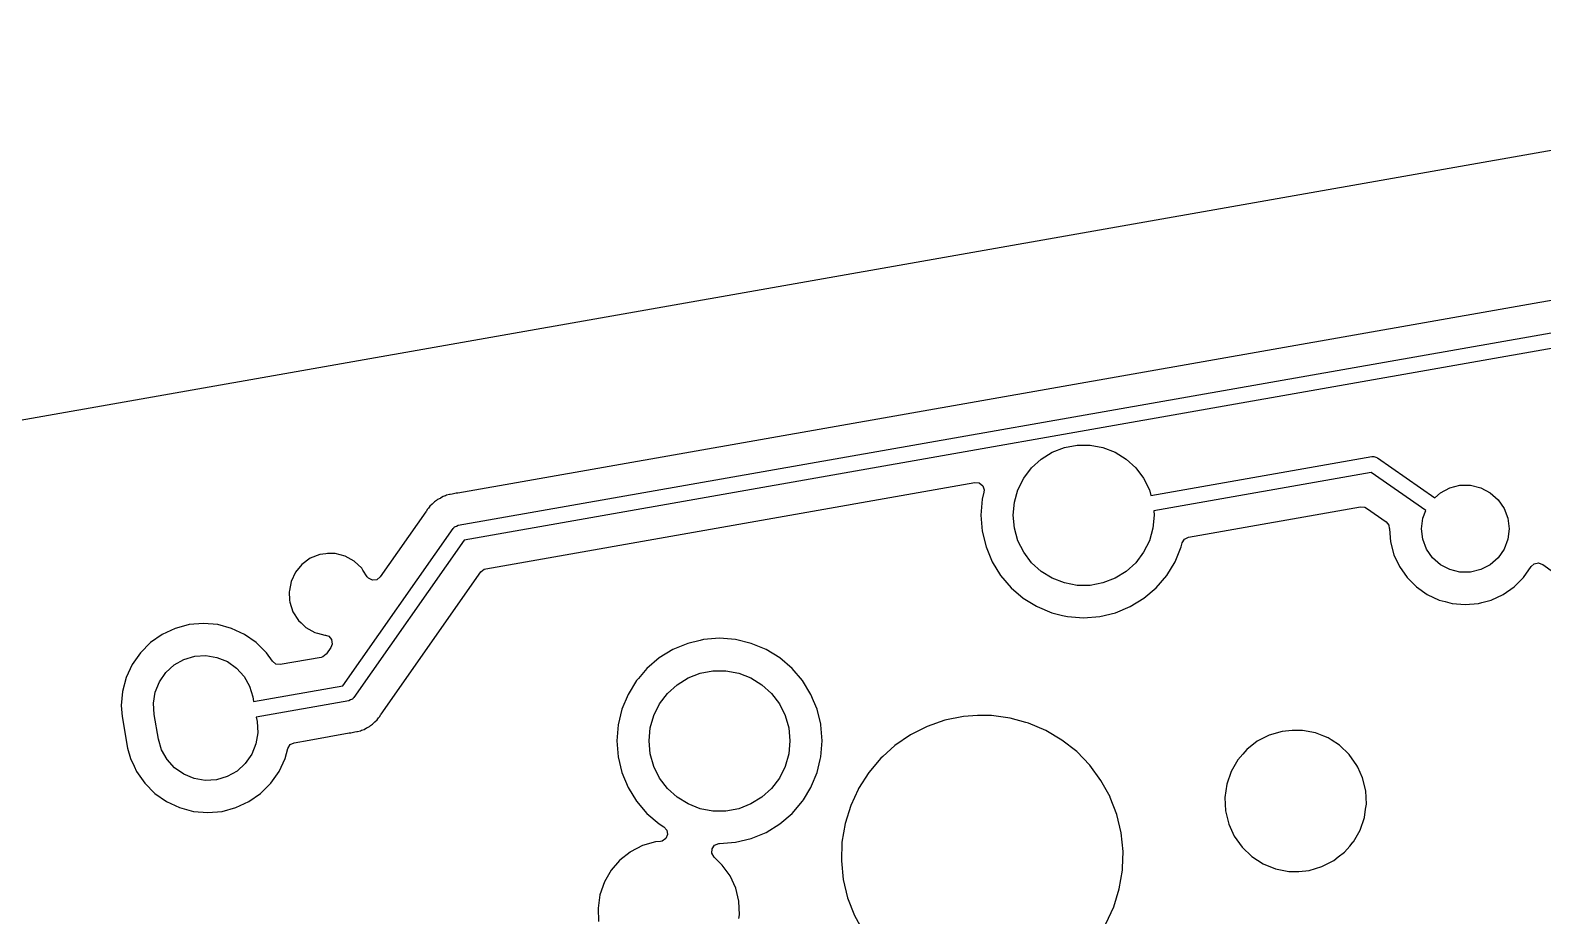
# Model space of a CAD drawing. Extents: x -140 to 29, y -83 to 10.
# Drawn here: x -83.09 to -58.95, y -4.63 to 9.51 of the extents above; entities that cross this region are included whole.
import ezdxf

# ---------------------------------------------------------------- set-up
doc = ezdxf.new("R2010")
doc.units = 0
doc.layers.add('BLACK', color=7, linetype='CONTINUOUS')

msp = doc.modelspace()

# ---------------------------------------------------------------- linework, layer by layer
at = {"layer": 'BLACK', "linetype": 'CONTINUOUS'}
for p, q in [((-93.9178, 1.4037), (-47.9485, 9.50932)), ((-43.0435, 7.97678), (-76.265, 2.11893)), ((-76.2593, 1.6036), (-42.8793, 7.4894)), ((-42.8466, 7.2413), (-76.1649, 1.36639)), ((-67.107, 2.52261), (-66.9536, 2.66247)), ((-66.9536, 2.66247), (-66.7771, 2.77176)), ((-66.7771, 2.77176), (-66.5835, 2.84675)), ((-66.5835, 2.84675), (-66.3794, 2.8849)), ((-66.3794, 2.8849), (-66.1718, 2.8849)), ((-66.1718, 2.8849), (-65.9677, 2.84675)), ((-65.9677, 2.84675), (-65.7741, 2.77176)), ((-65.7741, 2.77176), (-65.5976, 2.66247)), ((-65.5976, 2.66247), (-65.4442, 2.52261)), ((-65.201, 2.08111), (-61.6771, 2.70247)), ((-61.6771, 2.70247), (-61.6548, 2.70318)), ((-61.6548, 2.70318), (-61.6504, 2.70427)), ((-61.6504, 2.70427), (-61.6478, 2.7034)), ((-61.6478, 2.7034), (-61.6415, 2.7036)), ((-61.6415, 2.7036), (-61.613, 2.69164)), ((-61.613, 2.69164), (-61.5837, 2.68176)), ((-61.5837, 2.68176), (-60.672, 2.04338)), ((-67.2321, 2.35693), (-67.107, 2.52261)), ((-65.4442, 2.52261), (-65.3191, 2.35693)), ((-61.6847, 2.44728), (-65.1571, 1.83499)), ((-60.8159, 1.83893), (-61.6847, 2.44728)), ((-75.8178, 0.91125), (-68.0112, 2.28776)), ((-68.0112, 2.28776), (-67.9406, 2.27989)), ((-67.9406, 2.27989), (-67.8855, 2.23513)), ((-67.8855, 2.23513), (-67.8634, 2.16767)), ((-67.3246, 2.17109), (-67.2321, 2.35693)), ((-65.3191, 2.35693), (-65.2266, 2.17109)), ((-60.5809, 2.12405), (-60.4318, 2.2023)), ((-60.4318, 2.2023), (-60.2683, 2.2426)), ((-60.2683, 2.2426), (-60.0999, 2.2426)), ((-60.0999, 2.2426), (-59.9364, 2.2023)), ((-59.9364, 2.2023), (-59.7873, 2.12405)), ((-76.6748, 1.94013), (-76.7106, 1.90941)), ((-76.6705, 1.94418), (-76.6748, 1.94013)), ((-76.6377, 1.97813), (-76.6705, 1.94418)), ((-76.6204, 1.98875), (-76.6377, 1.97813)), ((-76.6045, 2.00039), (-76.6204, 1.98875)), ((-76.5891, 2.01358), (-76.6045, 2.00039)), ((-76.5468, 2.03441), (-76.5891, 2.01358)), ((-76.5416, 2.03728), (-76.5468, 2.03441)), ((-76.5014, 2.062), (-76.5416, 2.03728)), ((-76.482, 2.06799), (-76.5014, 2.062)), ((-76.4637, 2.0753), (-76.482, 2.06799)), ((-76.4455, 2.08424), (-76.4637, 2.0753)), ((-76.3993, 2.0939), (-76.4455, 2.08424)), ((-76.3936, 2.09538), (-76.3993, 2.0939)), ((-76.3869, 2.09745), (-76.3936, 2.09538)), ((-76.3574, 2.10265), (-76.3869, 2.09745)), ((-76.2888, 2.11698), (-76.3574, 2.10265)), ((-76.2809, 2.11761), (-76.2888, 2.11698)), ((-76.2888, 2.11698), (-76.2888, 2.11698)), ((-76.265, 2.11893), (-76.2809, 2.11791)), ((-76.2809, 2.11791), (-76.2809, 2.11761)), ((-67.894, 2.02102), (-67.9142, 1.7647)), ((-67.8668, 2.13427), (-67.894, 2.02102)), ((-67.8634, 2.16767), (-67.8668, 2.13427)), ((-67.4006, 1.7647), (-67.3814, 1.97142)), ((-67.3814, 1.97142), (-67.3246, 2.17109)), ((-65.2266, 2.17109), (-65.201, 2.08111)), ((-60.672, 2.04338), (-60.5809, 2.12405)), ((-59.7873, 2.12405), (-59.6613, 2.01239)), ((-59.6613, 2.01239), (-59.5656, 1.8738)), ((-76.7754, 1.81697), (-77.5026, 0.778403)), ((-76.7722, 1.82195), (-76.7754, 1.81697)), ((-76.7489, 1.863), (-76.7722, 1.82195)), ((-76.7348, 1.87756), (-76.7489, 1.863)), ((-76.7222, 1.89283), (-76.7348, 1.87756)), ((-76.7106, 1.90941), (-76.7222, 1.89283)), ((-67.9142, 1.7647), (-67.894, 1.50837)), ((-67.3814, 1.55798), (-67.4006, 1.7647)), ((-65.1506, 1.7647), (-65.1698, 1.55798)), ((-65.1571, 1.83499), (-65.1506, 1.7647)), ((-64.6013, 1.41664), (-61.8552, 1.90086)), ((-61.8552, 1.90086), (-61.7846, 1.89299)), ((-61.7846, 1.89299), (-61.761, 1.87999)), ((-61.761, 1.87999), (-61.4492, 1.66161)), ((-60.8826, 1.5492), (-60.8623, 1.71636)), ((-60.8623, 1.71636), (-60.8159, 1.83893)), ((-59.5656, 1.8738), (-59.5059, 1.71636)), ((-59.5059, 1.71636), (-59.4856, 1.5492)), ((-78.0989, -0.959785), (-76.34, 1.55219)), ((-76.34, 1.55219), (-76.3247, 1.56847)), ((-76.3247, 1.56847), (-76.3224, 1.57232)), ((-76.3224, 1.57232), (-76.32, 1.57353)), ((-76.32, 1.57353), (-76.3156, 1.57814)), ((-76.3156, 1.57814), (-76.287, 1.58986)), ((-76.287, 1.58986), (-76.2593, 1.6036)), ((-67.894, 1.50837), (-67.834, 1.25836)), ((-67.3246, 1.3583), (-67.3814, 1.55798)), ((-65.1698, 1.55798), (-65.2266, 1.3583)), ((-61.4492, 1.66161), (-61.4048, 1.60615)), ((-61.4048, 1.60615), (-61.397, 1.5547)), ((-61.397, 1.5547), (-61.3957, 1.5547)), ((-61.3957, 1.5547), (-61.3957, 1.5492)), ((-61.3957, 1.5492), (-61.3957, 1.5492)), ((-61.3957, 1.5492), (-61.3773, 1.3388)), ((-60.8623, 1.38203), (-60.8826, 1.5492)), ((-59.4856, 1.5492), (-59.5059, 1.38203)), ((-76.1649, 1.36639), (-77.9238, -1.14559)), ((-67.834, 1.25836), (-67.7356, 1.02081)), ((-67.2321, 1.17246), (-67.3246, 1.3583)), ((-65.2266, 1.3583), (-65.3191, 1.17246)), ((-64.8156, 1.02081), (-64.7172, 1.25836)), ((-64.7172, 1.25836), (-64.702, 1.32197)), ((-64.702, 1.32197), (-64.6666, 1.38354)), ((-64.6666, 1.38354), (-64.6036, 1.41622)), ((-64.6036, 1.41622), (-64.6013, 1.41664)), ((-61.3773, 1.3388), (-61.3227, 1.1348)), ((-60.8026, 1.22459), (-60.8623, 1.38203)), ((-60.707, 1.086), (-60.8026, 1.22459)), ((-59.5656, 1.22459), (-59.6613, 1.086)), ((-59.5059, 1.38203), (-59.5656, 1.22459)), ((-78.7529, 0.979759), (-78.8576, 0.853122)), ((-78.6199, 1.07636), (-78.7529, 0.979759)), ((-78.4671, 1.13687), (-78.6199, 1.07636)), ((-78.3721, 1.14887), (-78.4671, 1.13687)), ((-78.4671, 1.13687), (-78.4671, 1.13687)), ((-78.4671, 1.13687), (-78.4671, 1.13687)), ((-78.345, 1.1523), (-78.3721, 1.14887)), ((-78.2219, 1.1523), (-78.345, 1.1523)), ((-78.2219, 1.15229), (-78.2219, 1.1523)), ((-78.0627, 1.11142), (-78.2219, 1.15229)), ((-77.9186, 1.03224), (-78.0627, 1.11142)), ((-78.0627, 1.11142), (-78.0627, 1.11142)), ((-77.7988, 0.919737), (-77.9186, 1.03224)), ((-77.9186, 1.03224), (-77.9186, 1.03224)), ((-67.7356, 1.02081), (-67.6012, 0.801582)), ((-67.107, 1.00679), (-67.2321, 1.17246)), ((-66.9536, 0.866929), (-67.107, 1.00679)), ((-65.4442, 1.00679), (-65.5976, 0.866929)), ((-65.3191, 1.17246), (-65.4442, 1.00679)), ((-64.95, 0.80158), (-64.8156, 1.02081)), ((-61.3227, 1.1348), (-61.2334, 0.94339)), ((-60.5809, 0.974342), (-60.707, 1.086)), ((-60.4318, 0.896087), (-60.5809, 0.974342)), ((-59.7873, 0.974342), (-59.9364, 0.896087)), ((-59.6613, 1.086), (-59.7873, 0.974342)), ((-59.1304, 0.946966), (-59.0843, 0.990826)), ((-59.0843, 0.990826), (-59.0146, 1.00424)), ((-59.0146, 1.00424), (-58.9519, 0.979117)), ((-58.9519, 0.979117), (-58.9516, 0.979661)), ((-58.9516, 0.979661), (-58.9492, 0.978034)), ((-58.9492, 0.978034), (-58.9487, 0.977831)), ((-58.9487, 0.977831), (-58.9474, 0.976731)), ((-58.9474, 0.976731), (-58.774, 0.855368)), ((-78.8576, 0.853122), (-78.9276, 0.704409)), ((-77.7792, 0.888727), (-77.7988, 0.919737)), ((-77.7122, 0.783156), (-77.7792, 0.888727)), ((-77.692, 0.758799), (-77.7122, 0.783156)), ((-77.6286, 0.726768), (-77.692, 0.758799)), ((-77.558, 0.734077), (-77.6286, 0.726768)), ((-77.5026, 0.778403), (-77.558, 0.734077)), ((-77.4884, -1.41034), (-75.8991, 0.859435)), ((-75.8991, 0.859435), (-75.8437, 0.903763)), ((-75.8437, 0.903763), (-75.8178, 0.91125)), ((-67.6012, 0.801582), (-67.6012, 0.80158)), ((-67.6012, 0.80158), (-67.6012, 0.801578)), ((-67.6012, 0.801578), (-67.4342, 0.606066)), ((-66.7771, 0.757639), (-66.9536, 0.866929)), ((-66.5835, 0.682644), (-66.7771, 0.757639)), ((-65.7741, 0.757639), (-65.9677, 0.682644)), ((-65.5976, 0.866929), (-65.7741, 0.757639)), ((-65.117, 0.606066), (-64.95, 0.801578)), ((-64.95, 0.801578), (-64.95, 0.80158)), ((-61.2334, 0.94339), (-61.1123, 0.770387)), ((-61.1123, 0.770387), (-61.1123, 0.770384)), ((-61.1123, 0.770384), (-60.9629, 0.62105)), ((-60.2683, 0.855789), (-60.4318, 0.896087)), ((-60.0999, 0.855789), (-60.2683, 0.855789)), ((-59.9364, 0.896087), (-60.0999, 0.855789)), ((-59.4053, 0.62105), (-59.256, 0.770384)), ((-59.256, 0.770395), (-59.1317, 0.947896)), ((-59.256, 0.770384), (-59.256, 0.770395)), ((-59.1317, 0.947896), (-59.1304, 0.946966)), ((-78.9542, 0.56531), (-78.9584, 0.542966)), ((-78.9584, 0.542966), (-78.9501, 0.410654)), ((-78.9276, 0.704405), (-78.9542, 0.56531)), ((-78.9276, 0.704409), (-78.9276, 0.704405)), ((-78.9276, 0.704405), (-78.9276, 0.704405)), ((-67.4342, 0.606066), (-67.2387, 0.439084)), ((-66.3794, 0.644497), (-66.5835, 0.682644)), ((-66.1718, 0.644497), (-66.3794, 0.644497)), ((-65.9677, 0.682644), (-66.1718, 0.644497)), ((-65.3125, 0.439084), (-65.117, 0.606066)), ((-60.9629, 0.62105), (-60.9629, 0.621045)), ((-60.9629, 0.621045), (-60.7899, 0.49991)), ((-60.7899, 0.49991), (-60.5985, 0.410655)), ((-59.7697, 0.410655), (-59.5783, 0.49991)), ((-59.5783, 0.49991), (-59.4053, 0.621045)), ((-59.4053, 0.621045), (-59.4053, 0.62105)), ((-78.9501, 0.410654), (-78.9481, 0.378939)), ((-78.9481, 0.378939), (-78.9481, 0.378934)), ((-78.9481, 0.378934), (-78.8973, 0.222625)), ((-67.2387, 0.439084), (-67.2387, 0.439083)), ((-67.2387, 0.439083), (-67.2387, 0.439082)), ((-67.2387, 0.439082), (-67.0281, 0.309986)), ((-67.0281, 0.309986), (-67.0195, 0.304737)), ((-67.0195, 0.304737), (-66.7819, 0.206342)), ((-65.7693, 0.206342), (-65.5317, 0.304737)), ((-65.5317, 0.304737), (-65.3125, 0.439083)), ((-65.3125, 0.439083), (-65.3125, 0.439084)), ((-60.5985, 0.410655), (-60.5985, 0.410653)), ((-60.5985, 0.410653), (-60.5039, 0.385284)), ((-60.5039, 0.385284), (-60.3945, 0.355992)), ((-60.3945, 0.355992), (-60.1841, 0.337585)), ((-60.1841, 0.337585), (-59.9737, 0.355992)), ((-59.9737, 0.355992), (-59.9191, 0.370638)), ((-59.9191, 0.370638), (-59.7697, 0.410653)), ((-59.7697, 0.410653), (-59.7697, 0.410655)), ((-80.5541, 0.017218), (-80.7554, -0.036722)), ((-80.326, 0.037173), (-80.5541, 0.017218)), ((-80.0979, 0.017218), (-80.326, 0.037173)), ((-80.0979, 0.017217), (-80.0979, 0.017218)), ((-79.8768, -0.042039), (-80.0979, 0.017217)), ((-78.8973, 0.222625), (-78.8092, 0.083856)), ((-78.8092, 0.083856), (-78.7677, 0.044807)), ((-78.7677, 0.044807), (-78.6894, -0.028652)), ((-66.7819, 0.206342), (-66.6109, 0.165282)), ((-66.6109, 0.165282), (-66.5319, 0.14632)), ((-66.5319, 0.14632), (-66.2756, 0.126147)), ((-66.2756, 0.126147), (-66.0193, 0.14632)), ((-66.0193, 0.14632), (-65.7693, 0.206342)), ((-80.9827, -0.138805), (-81.1703, -0.270124)), ((-80.7752, -0.042042), (-80.9827, -0.138803)), ((-80.9827, -0.138803), (-80.9827, -0.138805)), ((-80.7554, -0.036722), (-80.7752, -0.042042)), ((-80.7752, -0.042042), (-80.7752, -0.042042)), ((-79.8767, -0.042041), (-79.8768, -0.042039)), ((-79.6692, -0.138801), (-79.8767, -0.042041)), ((-79.4817, -0.270125), (-79.6692, -0.138801)), ((-78.6894, -0.028652), (-78.5454, -0.107831)), ((-78.5454, -0.107831), (-78.5454, -0.107831)), ((-78.5454, -0.107831), (-78.5454, -0.107832)), ((-78.5454, -0.107832), (-78.5042, -0.118414)), ((-78.5042, -0.118414), (-78.3862, -0.148704)), ((-78.3862, -0.148704), (-78.3862, -0.148704)), ((-78.3862, -0.148704), (-78.3784, -0.149697)), ((-78.3784, -0.149697), (-78.3788, -0.153107)), ((-78.3788, -0.153107), (-78.3257, -0.168706)), ((-78.3257, -0.168706), (-78.2792, -0.222362)), ((-78.2792, -0.222362), (-78.2691, -0.292636)), ((-72.3981, -0.233901), (-72.5944, -0.281024)), ((-72.3444, -0.221002), (-72.3981, -0.233901)), ((-72.0881, -0.200829), (-72.3444, -0.221002)), ((-71.8317, -0.221002), (-72.0881, -0.200829)), ((-71.5817, -0.281024), (-71.8317, -0.221002)), ((-81.3322, -0.432026), (-81.4635, -0.619578)), ((-81.1703, -0.270128), (-81.3322, -0.432026)), ((-81.1703, -0.270124), (-81.1703, -0.270126)), ((-81.1703, -0.270126), (-81.1703, -0.270127)), ((-81.1703, -0.270127), (-81.1703, -0.270128)), ((-80.4649, -0.488479), (-80.2861, -0.47732)), ((-80.2861, -0.47732), (-80.1093, -0.506225)), ((-79.3198, -0.432023), (-79.4817, -0.270125)), ((-79.2245, -0.56805), (-79.3198, -0.432023)), ((-78.3647, -0.452832), (-78.4201, -0.497161)), ((-78.3602, -0.446366), (-78.3647, -0.452832)), ((-78.2906, -0.346973), (-78.3602, -0.446366)), ((-78.2691, -0.292636), (-78.2906, -0.346973)), ((-72.832, -0.37942), (-73.0512, -0.513764)), ((-72.8087, -0.369788), (-72.832, -0.37942)), ((-72.5944, -0.281024), (-72.8087, -0.369788)), ((-71.3442, -0.379419), (-71.5817, -0.281024)), ((-71.1249, -0.513765), (-71.3442, -0.379419)), ((-81.4635, -0.619578), (-81.5603, -0.827084)), ((-80.9258, -0.746977), (-80.793, -0.626775)), ((-80.793, -0.626775), (-80.6367, -0.539145)), ((-80.6367, -0.539145), (-80.4649, -0.488479)), ((-80.1093, -0.506225), (-79.9434, -0.573747)), ((-79.9434, -0.573747), (-79.7966, -0.676499)), ((-79.7966, -0.676499), (-79.6764, -0.809329)), ((-79.17, -0.611996), (-79.2245, -0.56805)), ((-79.0995, -0.619865), (-79.17, -0.611996)), ((-78.446, -0.504648), (-79.0995, -0.619865)), ((-78.4201, -0.497161), (-78.446, -0.504648)), ((-73.2467, -0.680748), (-73.3831, -0.84043)), ((-73.0512, -0.513766), (-73.2467, -0.680748)), ((-73.0512, -0.513764), (-73.0512, -0.513765)), ((-73.0512, -0.513765), (-73.0512, -0.513766)), ((-72.3959, -0.757326), (-72.1919, -0.719179)), ((-72.1919, -0.719179), (-71.9843, -0.719179)), ((-71.9843, -0.719179), (-71.7802, -0.757326)), ((-71.1249, -0.513766), (-71.1249, -0.513765)), ((-70.9294, -0.680748), (-71.1249, -0.513766)), ((-70.7625, -0.87626), (-70.9294, -0.680748)), ((-81.5603, -0.827084), (-81.6195, -1.04824)), ((-81.0961, -1.05965), (-81.0286, -0.893723)), ((-81.0286, -0.893723), (-80.9258, -0.746977)), ((-79.6764, -0.809329), (-79.5888, -0.965576)), ((-79.5888, -0.965576), (-79.5381, -1.1374)), ((-79.5251, -1.21127), (-78.0989, -0.959785)), ((-73.4137, -0.876264), (-73.548, -1.09549)), ((-73.3831, -0.84043), (-73.4137, -0.876264)), ((-72.9194, -1.08147), (-72.766, -0.941611)), ((-72.766, -0.941611), (-72.5895, -0.832321)), ((-72.5895, -0.832321), (-72.3959, -0.757326)), ((-71.7802, -0.757326), (-71.5866, -0.832321)), ((-71.5866, -0.832321), (-71.4101, -0.941611)), ((-71.4101, -0.941611), (-71.2567, -1.08147)), ((-70.7624, -0.876262), (-70.7625, -0.87626)), ((-70.6281, -1.09549), (-70.7624, -0.876262)), ((-81.6195, -1.04824), (-81.6395, -1.27633)), ((-81.125, -1.23645), (-81.0961, -1.05965)), ((-79.5381, -1.1374), (-79.5251, -1.21127)), ((-78.0045, -1.197), (-79.4817, -1.45747)), ((-77.9768, -1.18326), (-78.0045, -1.197)), ((-77.9482, -1.17154), (-77.9768, -1.18326)), ((-77.9438, -1.16693), (-77.9482, -1.17154)), ((-77.9414, -1.16572), (-77.9438, -1.16693)), ((-77.9391, -1.16187), (-77.9414, -1.16572)), ((-77.9238, -1.14559), (-77.9391, -1.16187)), ((-73.548, -1.09549), (-73.6464, -1.33304)), ((-73.0446, -1.24714), (-72.9194, -1.08147)), ((-71.2567, -1.08147), (-71.1316, -1.24714)), ((-70.585, -1.19953), (-70.6281, -1.09549)), ((-70.5297, -1.33304), (-70.585, -1.19953)), ((-81.6395, -1.27633), (-81.6245, -1.44729)), ((-81.6245, -1.44729), (-81.5352, -1.95373)), ((-81.1138, -1.41524), (-81.125, -1.23645)), ((-81.0444, -1.80917), (-81.1138, -1.41524)), ((-77.5125, -1.45223), (-77.4916, -1.41536)), ((-77.4916, -1.41536), (-77.4884, -1.41034)), ((-73.6464, -1.33304), (-73.7064, -1.58305)), ((-73.1939, -1.63266), (-73.1371, -1.43298)), ((-73.1371, -1.43298), (-73.0446, -1.24714)), ((-71.1316, -1.24714), (-71.039, -1.43298)), ((-71.039, -1.43298), (-70.9822, -1.63266)), ((-70.4725, -1.57153), (-70.5297, -1.33304)), ((-67.9699, -1.43479), (-68.1947, -1.44984)), ((-67.7446, -1.43479), (-67.9699, -1.43479)), ((-67.4468, -1.47484), (-67.7446, -1.43479)), ((-79.4817, -1.45747), (-79.4687, -1.53133)), ((-79.4687, -1.53133), (-79.4575, -1.71012)), ((-77.8769, -1.69085), (-77.8702, -1.68877)), ((-77.8702, -1.68877), (-77.8645, -1.68729)), ((-77.8645, -1.68729), (-77.8183, -1.67764)), ((-77.8183, -1.67764), (-77.8001, -1.66869)), ((-77.8001, -1.66869), (-77.7818, -1.66139)), ((-77.7818, -1.66139), (-77.7624, -1.6554)), ((-77.7624, -1.6554), (-77.7222, -1.63068)), ((-77.7222, -1.63068), (-77.717, -1.62781)), ((-77.717, -1.62781), (-77.6747, -1.60697)), ((-77.6747, -1.60697), (-77.6692, -1.60229)), ((-77.6692, -1.60229), (-77.6593, -1.59379)), ((-77.6593, -1.59379), (-77.6433, -1.58214)), ((-77.6433, -1.58214), (-77.6261, -1.57153)), ((-77.6261, -1.57153), (-77.5933, -1.53758)), ((-77.5933, -1.53758), (-77.589, -1.53352)), ((-77.589, -1.53352), (-77.5532, -1.50281)), ((-77.5532, -1.50281), (-77.5416, -1.48622)), ((-77.5416, -1.48622), (-77.529, -1.47097)), ((-77.529, -1.47097), (-77.5149, -1.4564)), ((-77.5149, -1.45639), (-77.5125, -1.45223)), ((-77.5149, -1.4564), (-77.5149, -1.45639)), ((-73.7064, -1.58305), (-73.7266, -1.83938)), ((-73.2131, -1.83938), (-73.1939, -1.63266)), ((-70.9822, -1.63266), (-70.9631, -1.83938)), ((-70.4697, -1.58305), (-70.4725, -1.57153)), ((-70.4495, -1.83938), (-70.4697, -1.58305)), ((-68.773, -1.60826), (-69.0412, -1.74379)), ((-68.4892, -1.50969), (-68.773, -1.60826)), ((-68.1947, -1.44984), (-68.4892, -1.50969)), ((-68.4892, -1.50969), (-68.4892, -1.50969)), ((-68.1947, -1.44984), (-68.1947, -1.44984)), ((-68.1947, -1.44984), (-68.1947, -1.44984)), ((-67.1969, -1.5433), (-67.4468, -1.47484)), ((-67.4468, -1.47484), (-67.4468, -1.47484)), ((-67.4468, -1.47484), (-67.4468, -1.47484)), ((-67.157, -1.55423), (-67.1969, -1.5433)), ((-66.8804, -1.67154), (-67.157, -1.55423)), ((-66.6218, -1.82467), (-66.8804, -1.67154)), ((-66.8804, -1.67154), (-66.8804, -1.67154)), ((-66.8804, -1.67154), (-66.8804, -1.67154)), ((-63.106, -1.68687), (-63.3123, -1.74743)), ((-62.9457, -1.67156), (-63.106, -1.68687)), ((-63.106, -1.68687), (-63.106, -1.68687)), ((-63.106, -1.68687), (-63.106, -1.68687)), ((-63.106, -1.68687), (-63.106, -1.68687)), ((-63.106, -1.68687), (-63.106, -1.68687)), ((-62.7846, -1.67156), (-62.9457, -1.67156)), ((-62.9457, -1.67156), (-62.9457, -1.67156)), ((-62.5735, -1.71224), (-62.7846, -1.67156)), ((-62.7846, -1.67156), (-62.7846, -1.67156)), ((-80.9937, -1.981), (-81.0444, -1.80917)), ((-79.4864, -1.88692), (-79.554, -2.05285)), ((-79.4575, -1.71012), (-79.4864, -1.88692)), ((-78.9793, -1.95909), (-78.9423, -1.89847)), ((-78.9423, -1.89847), (-78.8794, -1.86762)), ((-78.8794, -1.86762), (-78.6359, -1.82468)), ((-78.6359, -1.82468), (-77.9988, -1.71233)), ((-77.9988, -1.71233), (-77.9829, -1.7113)), ((-77.9829, -1.71101), (-77.975, -1.71037)), ((-77.9829, -1.7113), (-77.9829, -1.71101)), ((-77.975, -1.71037), (-77.9064, -1.69604)), ((-77.975, -1.71037), (-77.975, -1.71037)), ((-77.9064, -1.69604), (-77.8769, -1.69085)), ((-73.7266, -1.83938), (-73.7064, -2.09571)), ((-73.1939, -2.0461), (-73.2131, -1.83938)), ((-70.9631, -1.83938), (-70.9822, -2.0461)), ((-70.4697, -2.09571), (-70.4495, -1.83938)), ((-69.289, -1.91385), (-69.481, -2.08754)), ((-69.0412, -1.74379), (-69.289, -1.91384)), ((-69.289, -1.91384), (-69.289, -1.91384)), ((-69.289, -1.91384), (-69.289, -1.91385)), ((-66.6218, -1.82468), (-66.6218, -1.82467)), ((-66.386, -2.0109), (-66.6218, -1.82468)), ((-63.5033, -1.84592), (-63.6723, -1.97879)), ((-63.3123, -1.74743), (-63.5033, -1.84592)), ((-63.5033, -1.84592), (-63.5033, -1.84592)), ((-62.4409, -1.76535), (-62.5735, -1.71224)), ((-62.374, -1.79212), (-62.4409, -1.76535)), ((-62.3252, -1.82348), (-62.374, -1.79212)), ((-62.1932, -1.90833), (-62.3252, -1.82348)), ((-62.0376, -2.05666), (-62.1932, -1.90833)), ((-81.5352, -1.95373), (-81.4908, -2.11949)), ((-81.4908, -2.11949), (-81.4908, -2.1195)), ((-81.4908, -2.1195), (-81.4908, -2.1195)), ((-81.4908, -2.1195), (-81.4908, -2.1195)), ((-81.4908, -2.1195), (-81.4326, -2.2444)), ((-80.9061, -2.13725), (-80.9937, -1.981)), ((-80.7859, -2.27007), (-80.9061, -2.13725)), ((-79.554, -2.05285), (-79.6567, -2.1996)), ((-79.119, -2.327), (-79.0222, -2.11949)), ((-79.0222, -2.11949), (-78.9793, -1.95909)), ((-79.0222, -2.11949), (-79.0222, -2.11949)), ((-73.7064, -2.09571), (-73.6464, -2.34572)), ((-73.1371, -2.24578), (-73.1939, -2.0461)), ((-70.9822, -2.0461), (-71.039, -2.24578)), ((-70.5297, -2.34572), (-70.4795, -2.13654)), ((-70.4795, -2.13654), (-70.4697, -2.09571)), ((-69.5118, -2.11542), (-69.7058, -2.34488)), ((-69.481, -2.08754), (-69.5118, -2.11541)), ((-69.5118, -2.11541), (-69.5118, -2.11542)), ((-66.1771, -2.2269), (-66.386, -2.0109)), ((-66.386, -2.0109), (-66.386, -2.0109)), ((-63.813, -2.14123), (-63.9205, -2.32738)), ((-63.7335, -2.04948), (-63.813, -2.14123)), ((-63.6723, -1.9788), (-63.7335, -2.04948)), ((-63.6723, -1.97879), (-63.6723, -1.97879)), ((-63.6723, -1.97879), (-63.6723, -1.9788)), ((-61.9146, -2.22935), (-62.0376, -2.05666)), ((-62.0376, -2.05666), (-62.0376, -2.05666)), ((-81.4326, -2.2444), (-81.3941, -2.327)), ((-81.3941, -2.327), (-81.2627, -2.51455)), ((-80.6391, -2.37283), (-80.7859, -2.27007)), ((-80.4732, -2.44035), (-80.6391, -2.37283)), ((-79.9458, -2.40743), (-80.1176, -2.45809)), ((-79.7895, -2.3198), (-79.9458, -2.40743)), ((-79.6567, -2.1996), (-79.7895, -2.3198)), ((-79.2503, -2.51455), (-79.119, -2.327)), ((-73.6464, -2.34572), (-73.548, -2.58327)), ((-73.0446, -2.43162), (-73.1371, -2.24578)), ((-71.039, -2.24578), (-71.1316, -2.43162)), ((-70.6174, -2.55736), (-70.5297, -2.34572)), ((-69.7058, -2.34489), (-69.8675, -2.59816)), ((-69.7058, -2.34488), (-69.7058, -2.34489)), ((-65.9989, -2.46882), (-66.1771, -2.2269)), ((-63.9205, -2.32738), (-63.9908, -2.5305)), ((-61.9129, -2.23175), (-61.9146, -2.22935)), ((-61.9008, -2.25826), (-61.9129, -2.23175)), ((-61.8236, -2.42727), (-61.9008, -2.25826)), ((-81.2627, -2.51455), (-81.1008, -2.67645)), ((-80.2964, -2.46925), (-80.4732, -2.44035)), ((-80.1176, -2.45809), (-80.2964, -2.46925)), ((-79.4122, -2.67645), (-79.2503, -2.51455)), ((-73.548, -2.58327), (-73.4137, -2.8025)), ((-72.9194, -2.59729), (-73.0446, -2.43162)), ((-72.766, -2.73715), (-72.9194, -2.59729)), ((-71.2567, -2.59729), (-71.4101, -2.73715)), ((-71.1316, -2.43162), (-71.2567, -2.59729)), ((-70.749, -2.78048), (-70.6281, -2.58327)), ((-70.6281, -2.58327), (-70.6174, -2.55736)), ((-69.8756, -2.61559), (-69.994, -2.87072)), ((-69.8675, -2.59816), (-69.8756, -2.61559)), ((-69.8675, -2.59816), (-69.8675, -2.59816)), ((-69.8675, -2.59816), (-69.8675, -2.59816)), ((-65.8544, -2.73233), (-65.9989, -2.46882)), ((-63.9908, -2.5305), (-64.0214, -2.74326)), ((-61.7729, -2.63615), (-61.8236, -2.42727)), ((-61.7729, -2.63616), (-61.7729, -2.63615)), ((-61.7627, -2.85085), (-61.7729, -2.63616)), ((-81.1008, -2.67645), (-80.9133, -2.80777)), ((-80.9133, -2.80777), (-80.7058, -2.90453)), ((-79.8073, -2.90453), (-79.5998, -2.80777)), ((-79.5998, -2.80777), (-79.4122, -2.67645)), ((-79.5998, -2.80777), (-79.5998, -2.80777)), ((-79.4122, -2.67645), (-79.4122, -2.67645)), ((-73.4137, -2.8025), (-73.2467, -2.99801)), ((-72.5895, -2.84644), (-72.766, -2.73715)), ((-72.3959, -2.92143), (-72.5895, -2.84644)), ((-71.5866, -2.84644), (-71.7802, -2.92143)), ((-71.4101, -2.73715), (-71.5866, -2.84644)), ((-70.9294, -2.99801), (-70.7625, -2.8025)), ((-70.7625, -2.8025), (-70.7624, -2.8025)), ((-70.7624, -2.8025), (-70.749, -2.78048)), ((-69.994, -2.87073), (-70.083, -3.15773)), ((-69.994, -2.87072), (-69.994, -2.87073)), ((-69.994, -2.87073), (-69.994, -2.87073)), ((-65.8502, -2.74326), (-65.8544, -2.73233)), ((-65.7464, -3.01274), (-65.8502, -2.74326)), ((-64.0214, -2.74326), (-64.0112, -2.95796)), ((-61.7739, -2.92877), (-61.7627, -2.85085)), ((-80.7058, -2.90453), (-80.4846, -2.96379)), ((-80.4846, -2.96379), (-80.2565, -2.98375)), ((-80.2565, -2.98375), (-80.0284, -2.96379)), ((-80.0284, -2.96379), (-79.8073, -2.90453)), ((-79.8073, -2.90453), (-79.8073, -2.90453)), ((-79.8073, -2.90453), (-79.8073, -2.90453)), ((-79.8073, -2.90453), (-79.8073, -2.90453)), ((-73.2467, -2.99801), (-73.0512, -3.165)), ((-72.1919, -2.95958), (-72.3959, -2.92143)), ((-71.9843, -2.95958), (-72.1919, -2.95958)), ((-71.7802, -2.92143), (-71.9843, -2.95958)), ((-71.1249, -3.16499), (-70.9294, -2.99801)), ((-65.6768, -3.30506), (-65.7464, -3.01274)), ((-64.0112, -2.95796), (-63.9605, -3.16685)), ((-61.8636, -3.26673), (-61.7933, -3.06362)), ((-61.7933, -3.06362), (-61.7932, -3.06285)), ((-61.7932, -3.06285), (-61.7739, -2.92877)), ((-73.0512, -3.165), (-72.9769, -3.21054)), ((-72.9769, -3.21054), (-72.9292, -3.26319)), ((-72.9176, -3.33323), (-72.9457, -3.39843)), ((-72.9292, -3.26319), (-72.9176, -3.33323)), ((-71.5817, -3.39773), (-71.3442, -3.29934)), ((-71.3442, -3.29934), (-71.1249, -3.165)), ((-71.1249, -3.165), (-71.1249, -3.16499)), ((-70.083, -3.15773), (-70.133, -3.45403)), ((-65.6467, -3.60402), (-65.6768, -3.30506)), ((-63.9605, -3.16685), (-63.8712, -3.36237)), ((-63.8712, -3.36237), (-63.7465, -3.53746)), ((-61.9701, -3.45114), (-61.8636, -3.26674)), ((-61.8636, -3.26674), (-61.8636, -3.26673)), ((-73.5155, -3.61533), (-73.6779, -3.74306)), ((-73.509, -3.61019), (-73.5155, -3.61533)), ((-73.3179, -3.51169), (-73.509, -3.61019)), ((-73.1117, -3.45114), (-73.3179, -3.51169)), ((-73.0307, -3.4434), (-73.1117, -3.45113)), ((-73.1117, -3.45113), (-73.1117, -3.45114)), ((-73.1117, -3.45114), (-73.1117, -3.45114)), ((-73.1117, -3.45114), (-73.1117, -3.45114)), ((-73.1117, -3.45114), (-73.1117, -3.45114)), ((-73.0046, -3.43808), (-73.0307, -3.4434)), ((-72.9457, -3.39843), (-73.0046, -3.43808)), ((-72.2107, -3.63364), (-72.2073, -3.56272)), ((-72.2073, -3.56272), (-72.1661, -3.50489)), ((-72.1661, -3.50489), (-72.1002, -3.4785)), ((-72.1002, -3.4785), (-72.0882, -3.47793)), ((-72.0882, -3.47793), (-72.0881, -3.47793)), ((-72.0881, -3.47793), (-71.8317, -3.45776)), ((-72.0881, -3.47793), (-72.0881, -3.47793)), ((-72.0881, -3.47793), (-72.0881, -3.47793)), ((-71.8317, -3.45776), (-71.5817, -3.39773)), ((-70.133, -3.45403), (-70.143, -3.75436)), ((-65.6557, -3.87359), (-65.6467, -3.60403)), ((-65.6467, -3.60403), (-65.6467, -3.60402)), ((-65.6467, -3.60402), (-65.6467, -3.60402)), ((-65.6467, -3.60403), (-65.6467, -3.60403)), ((-63.7465, -3.53746), (-63.591, -3.68579)), ((-62.2102, -3.69267), (-62.1118, -3.61533)), ((-62.1118, -3.61532), (-62.0276, -3.51814)), ((-62.1118, -3.61533), (-62.1118, -3.61532)), ((-62.1118, -3.61532), (-62.1118, -3.61532)), ((-62.0276, -3.51814), (-61.9711, -3.45288)), ((-61.9711, -3.45288), (-61.9701, -3.45114)), ((-73.6824, -3.7482), (-73.8187, -3.9055)), ((-73.6779, -3.74306), (-73.6824, -3.7482)), ((-73.6779, -3.74306), (-73.6779, -3.74306)), ((-73.6779, -3.74306), (-73.6779, -3.74306)), ((-72.1752, -3.69512), (-72.2107, -3.63364)), ((-72.1131, -3.75436), (-72.1752, -3.69512)), ((-72.0432, -3.82092), (-72.1131, -3.75436)), ((-72.0432, -3.82093), (-72.0432, -3.82092)), ((-71.9186, -3.99601), (-72.0432, -3.82093)), ((-70.143, -3.75436), (-70.113, -4.05334)), ((-63.591, -3.68579), (-63.4101, -3.80199)), ((-63.4101, -3.80199), (-63.2106, -3.88188)), ((-62.6781, -3.90725), (-62.4718, -3.84669)), ((-62.4718, -3.84669), (-62.2808, -3.7482)), ((-62.4718, -3.84669), (-62.4718, -3.84669)), ((-62.4718, -3.84669), (-62.4718, -3.84669)), ((-62.2808, -3.7482), (-62.2102, -3.69267)), ((-73.9262, -4.09165), (-73.9965, -4.29477)), ((-73.8187, -3.9055), (-73.9262, -4.09165)), ((-71.8293, -4.19154), (-71.9186, -3.99601)), ((-70.113, -4.05334), (-70.0433, -4.34564)), ((-65.7067, -4.20066), (-65.6568, -3.90435)), ((-65.6568, -3.90435), (-65.6557, -3.87359)), ((-65.6568, -3.90435), (-65.6568, -3.90435)), ((-63.2106, -3.88188), (-62.9995, -3.92256)), ((-62.9995, -3.92256), (-62.9995, -3.92256)), ((-62.9995, -3.92256), (-62.8384, -3.92256)), ((-62.8384, -3.92256), (-62.6781, -3.90725)), ((-62.8384, -3.92256), (-62.8384, -3.92256)), ((-62.8384, -3.92256), (-62.8384, -3.92256)), ((-62.8384, -3.92256), (-62.8384, -3.92256)), ((-62.6781, -3.90725), (-62.6781, -3.90725)), ((-62.6781, -3.90725), (-62.6781, -3.90725)), ((-73.9965, -4.29477), (-74.027, -4.50753)), ((-71.7786, -4.40042), (-71.8293, -4.19154)), ((-70.0433, -4.34564), (-69.9353, -4.62605)), ((-65.7958, -4.48765), (-65.7067, -4.20066)), ((-74.027, -4.50753), (-74.0168, -4.72223)), ((-71.7786, -4.40043), (-71.7786, -4.40042)), ((-71.7684, -4.61512), (-71.7786, -4.40043)), ((-65.9222, -4.76023), (-65.7958, -4.48766)), ((-65.7958, -4.48766), (-65.7958, -4.48765)), ((-71.7768, -4.67371), (-71.7684, -4.61512)), ((-69.9353, -4.62605), (-69.7909, -4.88957))]:
    msp.add_line(p, q, dxfattribs=at)

doc.saveas('drawing.dxf')
